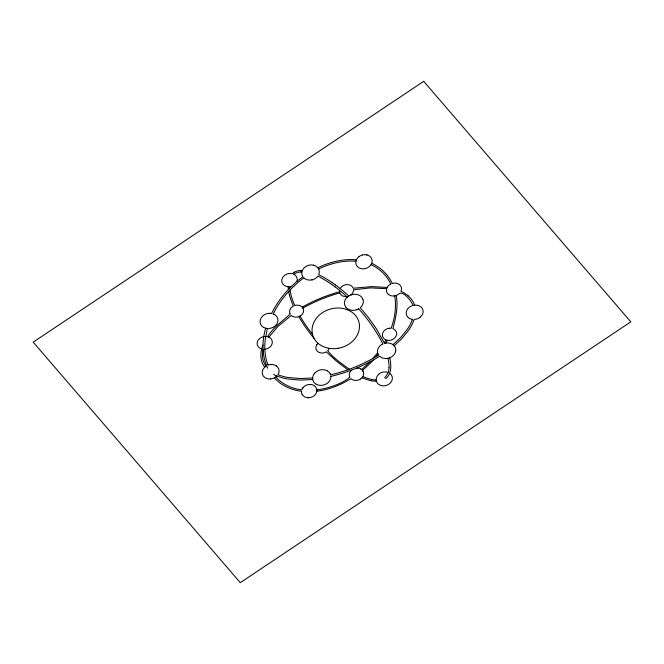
<?xml version="1.0" encoding="UTF-8"?>
<svg xmlns="http://www.w3.org/2000/svg" width="664" height="664" viewBox="0 0 664 664"><rect width="100%" height="100%" fill="white"/><g stroke="black" fill="none" stroke-linecap="round" stroke-linejoin="round"><path stroke-width="1" d="M389.021 367.765L389.021 365.441A49.725 41.459 -15.9 0 0 388.523 361L387.975 358.286M395.752 350.725L395.586 351.663A9.122 7.611 -15.9 0 1 392.216 356.435A9.23 7.694 -15.9 0 1 387.71 358.336A9.346 7.794 -15.9 0 1 380.298 356.8L379.725 356.327M401.471 289.637L401.504 289.346A7.511 6.266 -15.9 0 0 396.856 283.32L396.582 283.271A7.636 6.374 -15.9 0 0 392.797 283.304L392.424 283.395M401.446 289.761L401.371 290.143A7.677 6.399 -15.9 0 1 400.956 291.33A35.582 29.672 -15.9 0 1 408.078 295.721M313.416 265.119A8.815 7.354 -15.9 0 0 302.128 271.128L301.929 271.883A9.088 7.578 -15.9 0 0 302.402 275.884M265.642 328.19C261.931 341.213 261.682 355.788 267.716 368.171M267.351 328.481L265.891 336.399M390.897 283.96A7.727 6.449 -15.9 0 0 386.639 288.682L386.473 289.429A7.52 6.266 -15.9 0 0 387.826 293.845L388.058 294.086M296.966 281.237L297.107 280.681A7.993 6.665 -15.9 0 0 293.87 274.307M412.228 319.865L412.41 319.342A8.541 7.121 -15.9 0 1 408.269 317.517M263.002 345.014C259.948 352.078 259.823 360.925 264.737 367.2M388.988 367.765A24.103 20.094 -15.9 0 1 388.232 372.529L385.701 376.646A9.387 7.827 -15.9 0 1 384.589 377.658M331.801 282.432A105.842 88.254 -15.9 0 0 318.712 274.747L318.811 274.481A9.039 7.536 -15.9 0 0 313.848 265.251L313.458 265.152M385.925 339.935L384.29 342.84M387.245 340.317L385.709 343.047M267.55 336.64C273.186 327.667 283.312 320.264 290.193 314.08M268.878 337.104L278.199 326.173L291.255 315.45A7.13 5.943 -15.9 0 0 298.8 316.662L299.613 318.056A220.946 184.243 -15.9 0 0 314.321 338.74M316.927 344.508L316.786 344.707A6.889 5.744 -15.9 0 0 321.243 352.999L321.708 353.032A6.897 5.752 -15.9 0 0 325.642 352.169M377.625 352.758L372.927 358.46M303.008 387.651L302.834 387.884A7.951 6.632 -15.9 0 0 301.962 389.403L301.771 389.901L300.385 389.726A46.148 38.479 -15.9 0 1 281.793 382.348A48.281 40.263 -15.9 0 1 275.759 377.011M378.131 354.227L376.289 356.518M314.802 373.077L314.512 373.417A9.329 7.785 -15.9 0 0 313.449 381.476A9.221 7.686 -15.9 0 0 315.873 384.024L316.305 384.282M318.039 343.288L317.616 343.686A6.897 5.752 -15.9 0 0 316.911 344.5M393.055 344.682L400.774 337.403L407.464 329.095A47.526 39.633 -15.9 0 0 412.261 319.874M394.217 345.778L401.986 338.457L408.775 330.049A48.812 40.703 -15.9 0 0 414.178 319.442A8.698 7.254 -15.9 0 0 419.723 317.55L420.088 317.284M347.662 296.758L348.741 295.97A9.52 7.935 -15.9 0 1 362.859 299.19M385.668 378.746C391.943 373.882 391.362 364.743 389.726 357.788M379.219 373.741L379.625 373.458A8.217 6.847 -15.9 0 1 388.191 372.537M270.621 379.003A8.491 7.08 -15.9 0 1 262.554 374.571A8.491 7.08 -15.9 0 1 265.982 366.237L266.654 365.814M356.825 309.681A9.578 7.993 -15.9 0 0 358.087 309.142L358.726 308.801M358.643 308.843L358.684 308.826A228.632 190.651 -15.9 0 1 374.471 329.244M317.849 267.741C329.776 261.989 343.139 258.628 356.427 259.807M318.678 269.003C330.199 263.442 343.105 260.147 355.962 261.226M263.625 327.385A8.981 7.495 -15.9 0 0 264.546 327.825A9.122 7.611 -15.9 0 0 272.298 327.684L272.755 327.476M291.338 286.425L290.957 286.524A7.777 6.491 -15.9 0 1 289.645 286.74A7.96 6.632 -15.9 0 1 281.868 279.428A7.769 6.482 -15.9 0 1 292.376 273.692L292.865 273.253A10.184 8.491 -15.9 0 1 294.202 272.323M351.854 294.575L350.916 294.882A7.13 5.943 -15.9 0 0 353.323 291.347L353.439 290.774A7.13 5.951 -15.9 0 0 353.497 289.786L370.495 287.894L386.639 288.682M312.545 279.743L311.922 279.893M362.586 254.951L362.328 255.017A8.325 6.939 -15.9 0 0 359.033 256.619M362.685 254.926L363.059 254.851A8.134 6.789 -15.9 0 1 370.354 256.752A8.425 7.022 -15.9 0 1 365.416 268.563M365.183 268.646L365.225 268.629A8.142 6.789 -15.9 0 1 357.796 266.961L357.522 266.679A8.292 6.914 -15.9 0 1 355.987 263.932A8.491 7.08 -15.9 0 1 359.033 256.628M385.452 343.089L384.514 343.313L376.131 328.381L368.329 317.409L360.245 307.706L360.901 307.1A9.578 7.993 -15.9 0 0 362.984 299.29M316.819 389.934C327.908 388.407 342.4 383.75 349.812 377.169M316.778 391.245C328.946 389.726 340.574 385.103 350.957 378.671A7.412 6.183 -15.9 0 0 351.887 379.385L352.144 379.534A7.271 6.067 -15.9 0 0 360.759 378.887M312.553 378.007L300.244 378.555L287.894 377.451A49.725 41.467 -15.9 0 1 277.942 374.728A8.458 7.055 -15.9 0 0 271.178 364.494M312.752 379.534L300.111 380.098L287.371 378.928A48.339 40.305 -15.9 0 1 273.551 374.504M270.621 378.936L271.501 378.82A8.673 7.229 -15.9 0 0 276.938 375.99M269.011 313.325L269.783 313.3A9.097 7.586 -15.9 0 1 271.053 313.375L271.41 313.425M300.535 271.908L301.929 271.866M389.594 328.248L390.805 328.257A7.088 5.91 -15.9 0 1 391.137 328.298C394.889 317.99 396.566 306.735 394.698 295.853M271.078 364.561L269.783 364.71A8.632 7.196 -15.9 0 0 268.239 365.117L267.858 364.154M308.428 397.753L307.772 397.728M302.394 270.397L300.701 270.439A12.276 10.234 -15.9 0 0 294.16 272.265M376.106 379.982L374.986 379.916A26.12 21.779 -15.9 0 1 372.047 379.509L370.246 379.119A50.182 41.849 -15.9 0 1 362.876 376.579M387.137 287.437L371.774 286.616L353.182 288.242A7.055 5.885 -15.9 0 0 349.372 284.881L348.758 284.723A7.096 5.918 -15.9 0 0 340.192 288.583M366.644 254.851L367.076 254.959M273.361 313.956L274.572 314.553M317.824 276.216L318.521 276.548M275.743 365.557L276.29 365.889M349.455 369.25C341.794 363.88 332.905 357.522 327.684 350.692A6.814 5.677 -15.9 0 0 328.24 350.053L328.398 349.828A6.897 5.752 -15.9 0 0 329.153 348.351M347.894 369.815L336.972 361.589L326.248 351.829M331.851 282.391L335.187 284.748M331.718 284.424L335.013 286.823M421.582 307.556L421.275 307.233A8.499 7.088 -15.9 0 0 418.204 305.49A8.698 7.254 -15.9 0 0 409.696 306.934A8.425 7.022 -15.9 0 0 408.227 317.541M345.919 307.249L346.425 307.822A9.52 7.935 -15.9 0 0 356.742 309.723M266.032 366.188L265.218 365.009A26.328 21.953 -15.9 0 1 262.429 354.891L262.429 354.161A32.37 26.992 -15.9 0 1 263.077 349.637M362.967 371.093L363.241 371.624M302.585 276.249L302.875 276.73A102.688 85.631 -15.9 0 0 271.593 313.474M330.149 373.832L330.589 374.944M289.936 313.549L289.944 313.566A7.13 5.943 -15.9 0 1 290.6 308.511A7.047 5.876 -15.9 0 1 292.824 306.411L293.405 306.079A105.144 87.681 -15.9 0 1 289.379 294.808M412.9 305.457C411.871 301.248 403.455 291.322 399.537 293.363A7.752 6.466 -15.9 0 1 391.602 295.87L390.83 295.663A7.511 6.266 -15.9 0 1 388.257 294.26M289.421 294.799L288.691 291.446M396.167 295.472C398.483 306.527 395.561 318.662 392.872 328.713A7.229 6.034 -15.9 0 1 393.669 329.012M289.977 290.068L290.857 294.434A102.704 85.648 -15.9 0 0 294.766 305.523L295.397 305.357A7.13 5.951 -15.9 0 1 303.099 308.395M288.375 289.438L288.143 286.914M289.736 288.035L289.645 286.748M421.607 307.532A8.4 7.005 -15.9 0 1 420.204 317.168M303.871 277.909A8.981 7.487 -15.9 0 0 306.884 279.668L306.951 279.685A8.848 7.379 -15.9 0 0 307.955 279.942A8.79 7.329 -15.9 0 0 317.757 276.307M371.043 264.687A50.132 41.799 -15.9 0 1 390.739 284.018M310.246 384.448A7.677 6.399 -15.9 0 1 313.474 385.236A7.752 6.466 -15.9 0 1 316.064 387.577L316.197 387.817A7.843 6.54 -15.9 0 1 316.769 389.502A7.926 6.615 -15.9 0 1 315.217 394.623A7.877 6.565 -15.9 0 1 312.495 396.765L312.213 396.898A7.736 6.449 -15.9 0 1 302.12 394.449M310.013 384.439A7.719 6.441 -15.9 0 0 306.386 385.161A7.951 6.632 -15.9 0 0 305.623 385.518M302.054 394.267A7.885 6.574 -15.9 0 1 301.489 391.279A47.949 39.981 -15.9 0 1 280.416 383.302A50.057 41.741 -15.9 0 1 274.34 377.882M302.991 387.701A7.885 6.574 -15.9 0 1 305.573 385.577M264.812 349.231A7.852 6.549 -15.9 0 0 265.766 349.09A7.702 6.424 -15.9 0 0 271.219 345.637A7.553 6.3 -15.9 0 0 269.526 337.445M269.368 337.403A7.686 6.408 -15.9 0 0 258.138 340.217L257.806 340.798A7.545 6.291 -15.9 0 0 257.151 343.562L257.2 344.201A7.561 6.3 -15.9 0 0 259.807 348.102L260.114 348.293A7.661 6.391 -15.9 0 0 261.691 348.949M267.617 364.229A76.991 64.2 -15.9 0 1 265.758 336.399M273.145 313.889A8.956 7.47 -15.9 0 1 277.934 320.388A8.956 7.47 -15.9 0 1 272.771 327.501M273.261 313.906A101.194 84.386 -15.9 0 1 303.83 277.867M338.283 348.268A23.838 19.878 -15.9 0 0 356.883 335.843A24.269 20.244 -15.9 0 0 359.365 324.281A23.838 19.878 -15.9 0 0 346.591 309.449M346.583 309.432A24.269 20.244 -15.9 0 0 333.27 308.411A23.838 19.878 -15.9 0 0 314.645 320.853A24.269 20.244 -15.9 0 0 312.171 332.415A23.838 19.878 -15.9 0 0 324.945 347.264A24.269 20.244 -15.9 0 0 338.258 348.276M389.702 328.199A7.229 6.034 -15.9 0 0 382.364 334.689A7.229 6.034 -15.9 0 0 389.204 340.441A7.229 6.034 -15.9 0 0 396.649 334.042L396.64 333.751A7.213 6.018 -15.9 0 0 394.242 329.427M330.572 374.861A136.161 113.544 -15.9 0 0 378.613 355.066A9.213 7.677 -15.9 0 1 377.55 350.426L377.642 349.936A9.13 7.611 -15.9 0 1 380.522 345.388L381.153 344.898A9.196 7.669 -15.9 0 1 382.763 343.96M314.977 372.894A9.221 7.694 -15.9 0 1 320.778 369.856L321.891 369.723A9.188 7.661 -15.9 0 1 327.335 370.902M327.51 370.977A9.221 7.694 -15.9 0 1 330.216 373.84M316.263 384.273A9.205 7.677 -15.9 0 0 327.12 383.41A9.279 7.736 -15.9 0 0 330.614 378.546L330.796 377.642A9.338 7.785 -15.9 0 0 330.846 376.48M379.667 356.261A137.249 114.449 -15.9 0 1 330.821 376.388M345.786 307.117A9.578 7.993 -15.9 0 1 347.587 296.717M389.702 373.268A8.25 6.881 -15.9 0 1 390 383.377A8.25 6.881 -15.9 0 1 378.131 383.991A8.25 6.881 -15.9 0 1 379.277 373.807M269.078 313.292A8.981 7.495 -15.9 0 0 260.653 324.273L261.035 325.011A9.072 7.561 -15.9 0 0 263.575 327.36M374.43 329.269A176.284 147.001 -15.9 0 1 382.796 343.952M293.778 274.215A9.885 8.25 -15.9 0 1 300.526 272.008M385.502 343.114A9.296 7.752 -15.9 0 1 395.777 350.633M303.166 308.528A7.063 5.893 -15.9 0 1 298.8 316.67M362.054 377.716A7.246 6.042 -15.9 0 1 360.818 378.837M371.367 380.804A48.962 40.828 -15.9 0 1 362.079 377.675M408.036 295.754A28.145 23.464 -15.9 0 1 414.61 305.141M349.745 376.994A7.321 6.1 -15.9 0 1 351.463 370.163M357.946 368.03A7.321 6.1 -15.9 0 1 360.652 368.81M335.204 284.74A186.219 155.285 -15.9 0 1 348.716 295.986M339.893 293.106A7.13 5.943 -15.9 0 1 339.561 290.55M346.691 296.576A7.047 5.876 -15.9 0 1 340.184 293.687M360.593 368.885A7.345 6.125 -15.9 0 1 362.859 376.604M356.809 368.039A7.246 6.042 -15.9 0 1 357.871 368.072M318.546 276.506A109.037 90.926 -15.9 0 1 331.668 284.474M335.029 286.815A188.634 157.302 -15.9 0 1 347.255 297.115M371.765 263.367A51.775 43.168 -15.9 0 1 392.192 283.478M302.933 308.088A138.519 115.511 -15.9 0 1 339.827 292.915M369.582 362.054A98.571 82.195 -15.9 0 1 361.556 369.483M302.211 307.125A140.577 117.229 -15.9 0 1 339.553 291.77M376.388 381.352A26.386 22.003 -15.9 0 1 371.392 380.738M373.135 360.145A101.227 84.411 -15.9 0 1 362.469 370.371M312.561 334.415A211.426 176.3 -15.9 0 1 300.045 316.097M423.707 81.348L33.2 342.143L240.293 582.652L630.8 321.857L423.707 81.348"/></g></svg>
